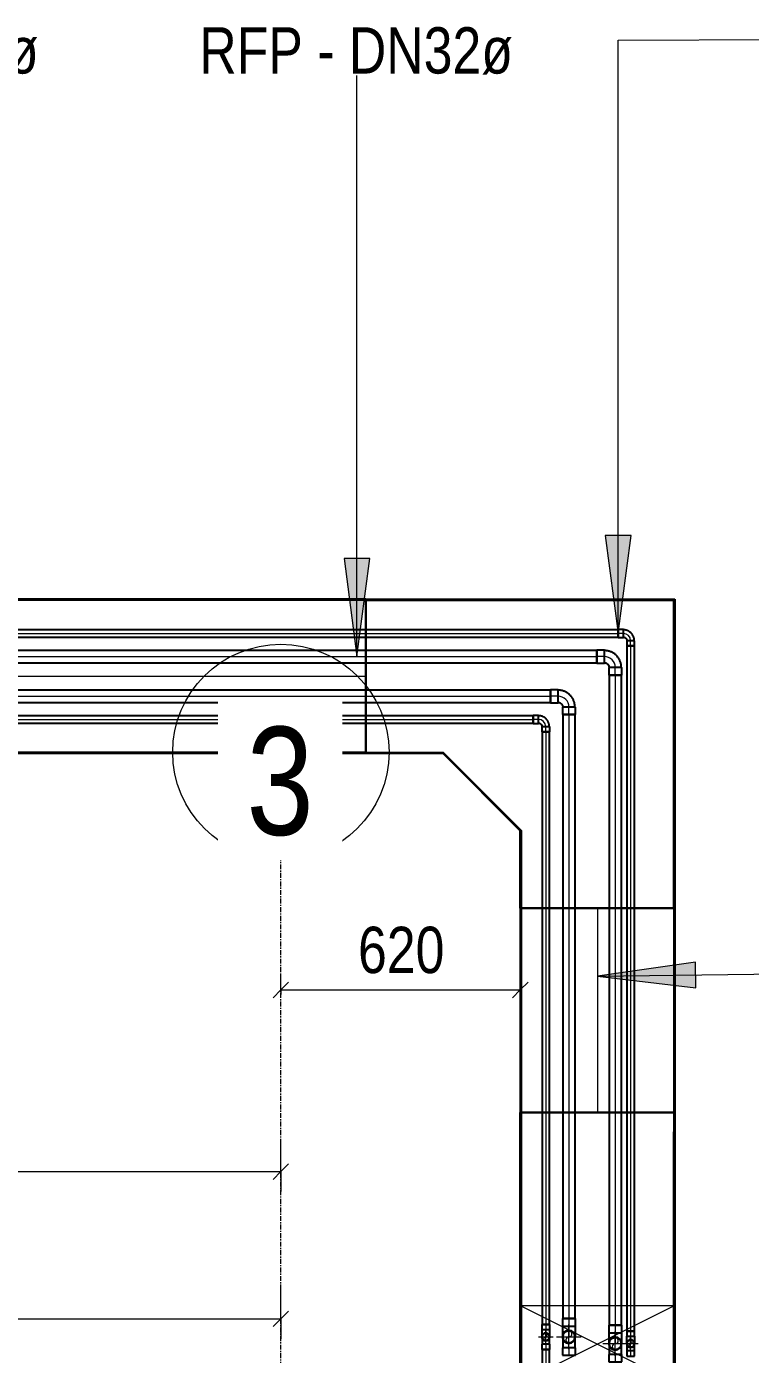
# Model space of a CAD drawing. Header units: millimetres. Extents: x -21597 to 3742, y 49379 to 62073.
# Drawn here: x -5157 to -3283, y 58590 to 62031 of the extents above; entities that cross this region are included whole.
import ezdxf

# ---------------------------------------------------------------- set-up
doc = ezdxf.new("R2010")
doc.units = ezdxf.units.MM
doc.linetypes.add('Grid Line', pattern=[22.225, 12.7, -3.175, 3.175, -3.175])
for name, color, linetype, lineweight in [('A-ANNO-DIMS', 7, 'Continuous', 9), ('A-ANNO-DIMS-80', 7, 'Continuous', 9), ('E-CABL-TRAY', 7, 'Continuous', 25), ('E-CABL-TRAY-CNTR', 7, 'Continuous', 5), ('E-CABL-TRAY-IDEN', 7, 'Continuous', 9), ('P-PIPE', 7, 'Continuous', 25), ('P-PIPE-CNTR', 7, 'Continuous', 5), ('P-PIPE-IDEN', 7, 'Continuous', 9), ('S-GRID', 7, 'Continuous', 9), ('S-GRID-IDEN', 7, 'Continuous', 9)]:
    doc.layers.add(name, color=color, linetype=linetype, lineweight=lineweight)
doc.layers.add('E-CABL-TRAY-ANNO', color=7, linetype='Continuous', lineweight=5, true_color=0x007f00)
doc.styles.add('Arial', font='arial.ttf', dxfattribs={"width": 0.8, "height": 280})
doc.styles.add('Arial_1', font='arial.ttf', dxfattribs={"width": 0.8, "height": 120})
doc.styles.add('Arial_2', font='arial.ttf', dxfattribs={"width": 0.8, "height": 120})
doc.styles.add('Arial_4', font='arial.ttf', dxfattribs={"width": 0.8, "height": 160})
doc.dimstyles.new('AK_DIM_2_0_Arial', dxfattribs={"dimscale": 304.8, "dimtxt": 163.241504, "dimasz": 0.131234, "dimexe": 0.262467, "dimexo": 0.262467, "dimgap": 0.026247, "dimtad": 1, "dimdec": 0, "dimzin": 0, "dimdsep": 46, "dimtxsty": 'Arial_4', "dimblk1": 'OBLIQUE', "dimblk2": 'OBLIQUE', "dimsah": 1, "dimcen": 0.09, "dimadec": 0, "dimazin": 0, "dimtfac": 1, "dimtdec": 4, "dimtix": 1, "dimtmove": 0, "dimatfit": 3, "dimfxl": 1, "dimtvp": 1, "dimtolj": 1, "dimtzin": 0, "dimarcsym": 2})
doc.dimstyles.new('AK_DIM_2_0_Arial_đỏ', dxfattribs={"dimscale": 304.8, "dimtxt": 122.431128, "dimasz": 0.131234, "dimexe": 0.131234, "dimexo": 0.131234, "dimgap": 0.026247, "dimtad": 1, "dimdec": 0, "dimzin": 0, "dimdsep": 46, "dimtxsty": 'Arial_2', "dimblk1": 'OBLIQUE', "dimblk2": 'OBLIQUE', "dimsah": 1, "dimcen": 0.09, "dimadec": 0, "dimazin": 0, "dimtfac": 1, "dimtdec": 4, "dimtix": 1, "dimtmove": 0, "dimatfit": 3, "dimfxl": 1, "dimtvp": 1, "dimtolj": 1, "dimtzin": 0, "dimarcsym": 2})

# ---------------------------------------------------------------- blocks, each defined once
blk = doc.blocks.new('MangCap_CoVuong - MaKem-2148149-MẶT BẰNG ỐNG GAS KHU H_N')
at = {"layer": 'E-CABL-TRAY'}
for p, q in [((-600, -200), (-600, 200)), ((-600, 200), (200, 200)), ((-600, 197.5), (-600, 200)), ((-600, 200), (200, 200)), ((197.5, 197.5), (-600, 197.5)), ((-600, 197.5), (-600, -197.5)), ((-600, 197.5), (197.5, 197.5)), ((197.5, -600), (197.5, 197.5)), ((197.5, 197.5), (197.5, -600)), ((200, 200), (200, -600)), ((200, 200), (200, -600)), ((-600, -197.5), (-398.9, -197.5)), ((-600, -200), (-600, -197.5)), ((-398.9, -197.5), (-600, -197.5)), ((-400, -200), (-600, -200)), ((-400, -200), (-600, -200)), ((-200, -400), (-400, -200)), ((-200, -400), (-400, -200)), ((-398.9, -197.5), (-197.5, -398.9)), ((-197.5, -398.9), (-398.9, -197.5)), ((-200, -600), (-200, -400)), ((-200, -600), (-200, -400)), ((-197.5, -398.9), (-197.5, -600)), ((-197.5, -600), (-197.5, -398.9)), ((200, -600), (-200, -600)), ((-197.5, -600), (-200, -600)), ((-197.5, -600), (197.5, -600)), ((200, -600), (197.5, -600))]:
    blk.add_line(p, q, dxfattribs=at)
blk = doc.blocks.new('MangCap_CoLen - MaKem-2148150-MẶT BẰNG ỐNG GAS KHU H_N')
at = {"layer": 'E-CABL-TRAY'}
for p, q in [((-3878.6, 59216.9), (-3876, 59216.9)), ((-3478.6, 59216.9), (-3878.6, 59216.9)), ((-3878.6, 59216.9), (-3878.6, 59166.9)), ((-3878.6, 59166.9), (-3878.6, 59216.9)), ((-3876, 59216.9), (-3481.1, 59216.9)), ((-3876, 59216.9), (-3876, 59166.9)), ((-3876, 59216.9), (-3876, 59166.9)), ((-3481.1, 59216.9), (-3478.6, 59216.9)), ((-3481.1, 59216.9), (-3481.1, 59166.9)), ((-3481.1, 59216.9), (-3481.1, 59166.9)), ((-3478.6, 59216.9), (-3478.6, 59166.9)), ((-3478.6, 59216.9), (-3478.6, 59166.9)), ((-3878.6, 59166.9), (-3878.6, 58516.9)), ((-3878.6, 58716.9), (-3878.6, 59166.9)), ((-3876, 59166.9), (-3876, 58716.9)), ((-3876, 58519.5), (-3876, 59166.9)), ((-3481.1, 59166.9), (-3481.1, 58519.5)), ((-3481.1, 58716.9), (-3481.1, 59166.9)), ((-3478.6, 59166.9), (-3478.6, 58716.9)), ((-3478.6, 58516.9), (-3478.6, 59166.9)), ((-3878.6, 58716.9), (-3876, 58716.9)), ((-3878.6, 58716.9), (-3878.6, 58516.9)), ((-3876, 58716.9), (-3878.6, 58716.9)), ((-3876, 58519.5), (-3876, 58716.9)), ((-3481.1, 58716.9), (-3478.6, 58716.9)), ((-3478.6, 58716.9), (-3481.1, 58716.9)), ((-3481.1, 58716.9), (-3481.1, 58519.5)), ((-3478.6, 58516.9), (-3478.6, 58716.9)), ((-3878.6, 58516.9), (-3478.6, 58516.9)), ((-3876, 58519.5), (-3481.1, 58519.5)), ((-3481.1, 58519.5), (-3876, 58519.5))]:
    blk.add_line(p, q, dxfattribs=at)
blk = doc.blocks.new('MangCap_CoXuong - MaKem-2148151-MẶT BẰNG ỐNG GAS KHU H_N')
at = {"layer": 'E-CABL-TRAY'}
for p, q in [((-3876, 58716.9), (-3878.6, 58716.9)), ((-3878.6, 58516.9), (-3878.6, 58716.9)), ((-3878.6, 58716.9), (-3876, 58716.9)), ((-3878.6, 58716.9), (-3878.6, 58066.9)), ((-3876, 58716.9), (-3876, 58519.5)), ((-3876, 58066.9), (-3876, 58716.9)), ((-3478.6, 58716.9), (-3481.1, 58716.9)), ((-3481.1, 58519.5), (-3481.1, 58716.9)), ((-3481.1, 58716.9), (-3478.6, 58716.9)), ((-3481.1, 58716.9), (-3481.1, 58066.9)), ((-3478.6, 58716.9), (-3478.6, 58516.9)), ((-3478.6, 58066.9), (-3478.6, 58716.9)), ((-3478.6, 58516.9), (-3878.6, 58516.9)), ((-3878.6, 58066.9), (-3878.6, 58516.9)), ((-3481.1, 58519.5), (-3876, 58519.5)), ((-3876, 58519.5), (-3481.1, 58519.5)), ((-3876, 58519.5), (-3876, 58066.9)), ((-3481.1, 58066.9), (-3481.1, 58519.5)), ((-3478.6, 58516.9), (-3478.6, 58066.9)), ((-3878.6, 58066.9), (-3878.6, 58016.9)), ((-3878.6, 58016.9), (-3878.6, 58066.9)), ((-3876, 58066.9), (-3876, 58016.9)), ((-3876, 58016.9), (-3876, 58066.9)), ((-3481.1, 58066.9), (-3481.1, 58016.9)), ((-3481.1, 58016.9), (-3481.1, 58066.9)), ((-3478.6, 58066.9), (-3478.6, 58016.9)), ((-3478.6, 58016.9), (-3478.6, 58066.9)), ((-3876, 58016.9), (-3878.6, 58016.9)), ((-3878.6, 58016.9), (-3478.6, 58016.9)), ((-3481.1, 58016.9), (-3876, 58016.9)), ((-3478.6, 58016.9), (-3481.1, 58016.9))]:
    blk.add_line(p, q, dxfattribs=at)
blk = doc.blocks.new('NoiGoc_OngDong - Standard-2149419-MẶT BẰNG ỐNG GAS KHU H_N')
at = {"layer": 'P-PIPE', "color": 30, "true_color": 0xff8000}
for p, q in [((-18.9, 10.3), (-32.3, 10.3)), ((-32.3, 10.3), (-32.3, -10.3)), ((-32.3, 10.3), (-32.3, -10.3)), ((-18.9, -10.3), (-18.9, 10.3)), ((-18.9, -10.3), (-18.9, 10.3)), ((-18.9, -9.5), (-18.9, 9.5)), ((-18.9, -9.5), (-18.9, 9.5)), ((-10.3, 32.3), (-10.3, 18.9)), ((10.3, 32.3), (-10.3, 32.3)), ((10.3, 32.3), (-10.3, 32.3)), ((-10.3, 18.9), (10.3, 18.9)), ((-10.3, 18.9), (10.3, 18.9)), ((-9.5, 18.9), (9.5, 18.9)), ((-9.5, 18.9), (9.5, 18.9)), ((10.3, 18.9), (10.3, 32.3)), ((-32.3, -10.3), (-18.9, -10.3))]:
    blk.add_line(p, q, dxfattribs=at)
at = {"layer": 'P-PIPE', "color": 30, "true_color": 0xff8000, "flags": 128}
for points in [[(-18.9, -9.5), (-17.8, -9.5), (-16.6, -9.4), (-15.5, -9.3), (-14.4, -9.2), (-13.3, -9), (-12.2, -8.7), (-11.1, -8.4), (-10, -8.1), (-8.9, -7.7), (-7.8, -7.3), (-6.8, -6.8), (-5.8, -6.3), (-4.8, -5.8), (-3.8, -5.2), (-2.9, -4.6), (-1.9, -3.9), (-1, -3.2), (-0.2, -2.5), (0.7, -1.7), (1.5, -0.9), (2.3, -0.1), (3, 0.8), (3.7, 1.7), (4.4, 2.6), (5, 3.5), (5.6, 4.5), (6.2, 5.5), (6.7, 6.5), (7.2, 7.6), (7.6, 8.6), (8, 9.7), (8.3, 10.8), (8.6, 11.9), (8.9, 13), (9.1, 14.1), (9.3, 15.2), (9.4, 16.3), (9.5, 17.5), (9.5, 18.6), (9.5, 18.9)], [(-9.5, 18.9), (-9.5, 18.5), (-9.6, 18.2), (-9.6, 17.8), (-9.6, 17.4), (-9.7, 17.1), (-9.8, 16.7), (-9.9, 16.3), (-10, 16), (-10.1, 15.6), (-10.3, 15.3), (-10.4, 14.9), (-10.6, 14.6), (-10.8, 14.2), (-11, 13.9), (-11.2, 13.6), (-11.4, 13.3), (-11.6, 13), (-11.9, 12.7), (-12.1, 12.4), (-12.4, 12.2), (-12.6, 11.9), (-12.9, 11.7), (-13.2, 11.4), (-13.5, 11.2), (-13.8, 11), (-14.2, 10.8), (-14.5, 10.6), (-14.8, 10.5), (-15.2, 10.3), (-15.5, 10.2), (-15.9, 10), (-16.2, 9.9), (-16.6, 9.8), (-17, 9.7), (-17.3, 9.7), (-17.7, 9.6), (-18.1, 9.6), (-18.4, 9.5), (-18.8, 9.5), (-18.9, 9.5)]]:
    blk.add_lwpolyline(points, dxfattribs=at)
blk = doc.blocks.new('NoiGoc_OngDong - Standard-V4-MẶT BẰNG ỐNG GAS KHU H_N')
at = {"layer": 'P-PIPE', "color": 30, "true_color": 0xff8000}
for p, q in [((-3823.2, 58667.9), (-3823.2, 58654.6)), ((-3812.9, 58667.9), (-3823.2, 58667.9)), ((-3802.6, 58667.9), (-3812.9, 58667.9)), ((-3802.6, 58654.6), (-3802.6, 58667.9)), ((-3823.2, 58654.6), (-3812.9, 58654.6)), ((-3822.4, 58654.6), (-3812.9, 58654.6)), ((-3812.9, 58654.6), (-3803.3, 58654.6)), ((-3812.9, 58654.6), (-3802.6, 58654.6))]:
    blk.add_line(p, q, dxfattribs=at)
at = {"layer": 'P-PIPE', "color": 30, "true_color": 0xff8000, "flags": 128}
for points in [[(-3822.4, 58635.6), (-3822.4, 58635.7), (-3822.4, 58635.7), (-3822.4, 58635.8), (-3822.4, 58635.9), (-3822.4, 58636), (-3822.4, 58636.2), (-3822.4, 58636.4), (-3822.4, 58636.6), (-3822.4, 58636.8), (-3822.4, 58637.1), (-3822.4, 58637.4), (-3822.4, 58637.8), (-3822.4, 58638.1), (-3822.4, 58638.5), (-3822.4, 58638.9), (-3822.4, 58639.4), (-3822.4, 58639.8), (-3822.4, 58640.3), (-3822.4, 58640.8), (-3822.4, 58641.4), (-3822.4, 58641.9), (-3822.4, 58642.5), (-3822.4, 58643.1), (-3822.4, 58643.7), (-3822.4, 58644.3), (-3822.4, 58645), (-3822.4, 58645.6), (-3822.4, 58646.3), (-3822.4, 58647), (-3822.4, 58647.7), (-3822.4, 58648.4), (-3822.4, 58649.1), (-3822.4, 58649.9), (-3822.4, 58650.6), (-3822.4, 58651.3), (-3822.4, 58652.1), (-3822.4, 58652.8), (-3822.4, 58653.6), (-3822.4, 58654.3), (-3822.4, 58654.6)], [(-3822.4, 58635.6), (-3822.4, 58636), (-3822.4, 58636.4), (-3822.3, 58636.8), (-3822.3, 58637.2), (-3822.2, 58637.5), (-3822.1, 58637.9), (-3822, 58638.3), (-3821.9, 58638.6), (-3821.8, 58639), (-3821.6, 58639.3), (-3821.5, 58639.7), (-3821.3, 58640), (-3821.1, 58640.4), (-3820.9, 58640.7), (-3820.7, 58641), (-3820.5, 58641.3), (-3820.3, 58641.6), (-3820, 58641.9), (-3819.8, 58642.2), (-3819.5, 58642.5), (-3819.2, 58642.7), (-3818.9, 58643), (-3818.6, 58643.2), (-3818.3, 58643.4), (-3818, 58643.7), (-3817.7, 58643.9), (-3817.4, 58644), (-3817, 58644.2), (-3816.7, 58644.4), (-3816.3, 58644.5), (-3816, 58644.6), (-3815.6, 58644.8), (-3815.2, 58644.9), (-3814.9, 58645), (-3814.5, 58645), (-3814.1, 58645.1), (-3813.7, 58645.1), (-3813.4, 58645.1), (-3813, 58645.2), (-3812.9, 58645.2)], [(-3812.9, 58626.1), (-3813.3, 58626.1), (-3813.6, 58626.1), (-3814, 58626.2), (-3814.4, 58626.2), (-3814.8, 58626.3), (-3815.1, 58626.4), (-3815.5, 58626.5), (-3815.9, 58626.6), (-3816.2, 58626.7), (-3816.6, 58626.9), (-3816.9, 58627), (-3817.3, 58627.2), (-3817.6, 58627.4), (-3817.9, 58627.6), (-3818.3, 58627.8), (-3818.6, 58628), (-3818.9, 58628.2), (-3819.2, 58628.5), (-3819.4, 58628.7), (-3819.7, 58629), (-3820, 58629.3), (-3820.2, 58629.6), (-3820.5, 58629.9), (-3820.7, 58630.2), (-3820.9, 58630.5), (-3821.1, 58630.8), (-3821.3, 58631.1), (-3821.4, 58631.5), (-3821.6, 58631.8), (-3821.8, 58632.2), (-3821.9, 58632.5), (-3822, 58632.9), (-3822.1, 58633.3), (-3822.2, 58633.6), (-3822.3, 58634), (-3822.3, 58634.4), (-3822.4, 58634.8), (-3822.4, 58635.2), (-3822.4, 58635.5), (-3822.4, 58635.6)], [(-3812.9, 58645.2), (-3812.5, 58645.2), (-3812.1, 58645.1), (-3811.7, 58645.1), (-3811.4, 58645), (-3811, 58645), (-3810.6, 58644.9), (-3810.2, 58644.8), (-3809.9, 58644.7), (-3809.5, 58644.6), (-3809.2, 58644.4), (-3808.8, 58644.3), (-3808.5, 58644.1), (-3808.1, 58643.9), (-3807.8, 58643.7), (-3807.5, 58643.5), (-3807.2, 58643.3), (-3806.9, 58643), (-3806.6, 58642.8), (-3806.3, 58642.5), (-3806, 58642.3), (-3805.8, 58642), (-3805.5, 58641.7), (-3805.3, 58641.4), (-3805.1, 58641.1), (-3804.9, 58640.8), (-3804.7, 58640.5), (-3804.5, 58640.1), (-3804.3, 58639.8), (-3804.1, 58639.4), (-3804, 58639.1), (-3803.9, 58638.7), (-3803.7, 58638.4), (-3803.6, 58638), (-3803.6, 58637.6), (-3803.5, 58637.3), (-3803.4, 58636.9), (-3803.4, 58636.5), (-3803.4, 58636.1), (-3803.3, 58635.7), (-3803.3, 58635.6)], [(-3803.3, 58635.6), (-3803.4, 58635.3), (-3803.4, 58634.9), (-3803.4, 58634.5), (-3803.5, 58634.1), (-3803.5, 58633.7), (-3803.6, 58633.4), (-3803.7, 58633), (-3803.8, 58632.6), (-3804, 58632.3), (-3804.1, 58631.9), (-3804.3, 58631.6), (-3804.4, 58631.2), (-3804.6, 58630.9), (-3804.8, 58630.6), (-3805, 58630.3), (-3805.2, 58629.9), (-3805.5, 58629.6), (-3805.7, 58629.4), (-3806, 58629.1), (-3806.2, 58628.8), (-3806.5, 58628.5), (-3806.8, 58628.3), (-3807.1, 58628.1), (-3807.4, 58627.8), (-3807.7, 58627.6), (-3808.1, 58627.4), (-3808.4, 58627.2), (-3808.7, 58627.1), (-3809.1, 58626.9), (-3809.4, 58626.8), (-3809.8, 58626.6), (-3810.1, 58626.5), (-3810.5, 58626.4), (-3810.9, 58626.3), (-3811.3, 58626.2), (-3811.6, 58626.2), (-3812, 58626.2), (-3812.4, 58626.1), (-3812.8, 58626.1), (-3812.9, 58626.1)], [(-3803.3, 58654.6), (-3803.3, 58653.8), (-3803.3, 58653), (-3803.3, 58652.3), (-3803.3, 58651.5), (-3803.3, 58650.8), (-3803.3, 58650.1), (-3803.3, 58649.3), (-3803.3, 58648.6), (-3803.3, 58647.9), (-3803.3, 58647.2), (-3803.3, 58646.5), (-3803.3, 58645.8), (-3803.3, 58645.2), (-3803.3, 58644.5), (-3803.3, 58643.9), (-3803.3, 58643.3), (-3803.3, 58642.7), (-3803.3, 58642.1), (-3803.3, 58641.5), (-3803.3, 58641), (-3803.3, 58640.5), (-3803.3, 58640), (-3803.3, 58639.5), (-3803.3, 58639.1), (-3803.3, 58638.6), (-3803.3, 58638.2), (-3803.3, 58637.9), (-3803.3, 58637.5), (-3803.3, 58637.2), (-3803.3, 58636.9), (-3803.3, 58636.7), (-3803.3, 58636.4), (-3803.3, 58636.2), (-3803.3, 58636.1), (-3803.3, 58635.9), (-3803.3, 58635.8), (-3803.3, 58635.7), (-3803.3, 58635.7), (-3803.3, 58635.6)]]:
    blk.add_lwpolyline(points, dxfattribs=at)
at = {"layer": 'P-PIPE', "color": 30, "true_color": 0xff8000}
for radius, start, end in [(10.3, 90, 270), (10.3, 90, 270), (9.53, 90, 270), (10.3, 270, 90), (10.3, 270, 90), (9.52, 270, 90)]:
    blk.add_arc((-3812.9, 58635.6), radius, start, end, dxfattribs=at)
blk = doc.blocks.new('NoiGoc_OngDong - Standard-V5-MẶT BẰNG ỐNG GAS KHU H_N')
at = {"layer": 'P-PIPE', "color": 30, "true_color": 0xff8000}
for p, q in [((-3823.2, 58616.7), (-3823.2, 58603.4)), ((-3812.9, 58616.7), (-3823.2, 58616.7)), ((-3823.2, 58603.4), (-3812.9, 58603.4)), ((-3812.9, 58616.7), (-3822.4, 58616.7)), ((-3803.3, 58616.7), (-3812.9, 58616.7)), ((-3802.6, 58616.7), (-3812.9, 58616.7)), ((-3812.9, 58603.4), (-3802.6, 58603.4)), ((-3802.6, 58603.4), (-3802.6, 58616.7))]:
    blk.add_line(p, q, dxfattribs=at)
at = {"layer": 'P-PIPE', "color": 30, "true_color": 0xff8000, "flags": 128}
for points in [[(-3822.4, 58635.6), (-3822.4, 58635.6), (-3822.4, 58635.6), (-3822.4, 58635.5), (-3822.4, 58635.4), (-3822.4, 58635.3), (-3822.4, 58635.1), (-3822.4, 58634.9), (-3822.4, 58634.7), (-3822.4, 58634.4), (-3822.4, 58634.1), (-3822.4, 58633.8), (-3822.4, 58633.5), (-3822.4, 58633.1), (-3822.4, 58632.7), (-3822.4, 58632.3), (-3822.4, 58631.9), (-3822.4, 58631.4), (-3822.4, 58630.9), (-3822.4, 58630.4), (-3822.4, 58629.9), (-3822.4, 58629.3), (-3822.4, 58628.8), (-3822.4, 58628.2), (-3822.4, 58627.6), (-3822.4, 58626.9), (-3822.4, 58626.3), (-3822.4, 58625.6), (-3822.4, 58625), (-3822.4, 58624.3), (-3822.4, 58623.6), (-3822.4, 58622.9), (-3822.4, 58622.1), (-3822.4, 58621.4), (-3822.4, 58620.7), (-3822.4, 58619.9), (-3822.4, 58619.2), (-3822.4, 58618.4), (-3822.4, 58617.7), (-3822.4, 58616.9), (-3822.4, 58616.7)], [(-3803.3, 58616.7), (-3803.3, 58617.5), (-3803.3, 58618.2), (-3803.3, 58619), (-3803.3, 58619.7), (-3803.3, 58620.5), (-3803.3, 58621.2), (-3803.3, 58621.9), (-3803.3, 58622.7), (-3803.3, 58623.4), (-3803.3, 58624.1), (-3803.3, 58624.8), (-3803.3, 58625.5), (-3803.3, 58626.1), (-3803.3, 58626.8), (-3803.3, 58627.4), (-3803.3, 58628), (-3803.3, 58628.6), (-3803.3, 58629.2), (-3803.3, 58629.8), (-3803.3, 58630.3), (-3803.3, 58630.8), (-3803.3, 58631.3), (-3803.3, 58631.8), (-3803.3, 58632.2), (-3803.3, 58632.6), (-3803.3, 58633), (-3803.3, 58633.4), (-3803.3, 58633.7), (-3803.3, 58634.1), (-3803.3, 58634.4), (-3803.3, 58634.6), (-3803.3, 58634.8), (-3803.3, 58635), (-3803.3, 58635.2), (-3803.3, 58635.4), (-3803.3, 58635.5), (-3803.3, 58635.6), (-3803.3, 58635.6), (-3803.3, 58635.6)]]:
    blk.add_lwpolyline(points, dxfattribs=at)
at = {"layer": 'P-PIPE', "color": 30, "true_color": 0xff8000}
for radius, start, end in [(10.3, 90, 270), (10.3, 90, 270), (9.53, 90, 270), (10.3, 270, 90), (10.3, 270, 90), (9.53, 270, 90)]:
    blk.add_arc((-3812.9, 58635.6), radius, start, end, dxfattribs=at)
blk = doc.blocks.new('NoiGoc_OngDong - Standard-2149654-MẶT BẰNG ỐNG GAS KHU H_N')
at = {"layer": 'P-PIPE', "color": 30, "true_color": 0xff8000}
for p, q in [((-16.8, 47.6), (-16.8, 28.1)), ((16.8, 47.6), (-16.8, 47.6)), ((16.8, 47.6), (-16.8, 47.6)), ((16.8, 28.1), (16.8, 47.6)), ((-28.1, 16.8), (-47.6, 16.8)), ((-47.6, 16.8), (-47.6, -16.8)), ((-47.6, 16.8), (-47.6, -16.8)), ((-28.1, -16.8), (-28.1, 16.8)), ((-28.1, -16.8), (-28.1, 16.8)), ((-28.1, -15.9), (-28.1, 15.9)), ((-28.1, -15.9), (-28.1, 15.9)), ((-16.8, 28.1), (16.8, 28.1)), ((-16.8, 28.1), (16.8, 28.1)), ((-15.9, 28.1), (15.9, 28.1)), ((-15.9, 28.1), (15.9, 28.1)), ((-47.6, -16.8), (-28.1, -16.8))]:
    blk.add_line(p, q, dxfattribs=at)
at = {"layer": 'P-PIPE', "color": 30, "true_color": 0xff8000, "flags": 128}
for points in [[(-28.1, -15.9), (-26.3, -15.8), (-24.5, -15.7), (-22.8, -15.6), (-21.1, -15.3), (-19.3, -15), (-17.6, -14.6), (-15.9, -14.2), (-14.2, -13.6), (-12.6, -13.1), (-11, -12.4), (-9.3, -11.7), (-7.8, -10.9), (-6.2, -10.1), (-4.7, -9.2), (-3.3, -8.2), (-1.8, -7.2), (-0.4, -6.1), (0.9, -5), (2.2, -3.8), (3.5, -2.5), (4.7, -1.3), (5.8, 0.1), (6.9, 1.4), (7.9, 2.9), (8.9, 4.3), (9.8, 5.8), (10.7, 7.4), (11.5, 8.9), (12.2, 10.5), (12.9, 12.1), (13.5, 13.8), (14, 15.5), (14.5, 17.2), (14.9, 18.9), (15.2, 20.6), (15.5, 22.3), (15.7, 24.1), (15.8, 25.8), (15.9, 27.6), (15.9, 28.1)], [(-15.9, 28.1), (-15.9, 27.6), (-15.9, 27.1), (-16, 26.6), (-16, 26.1), (-16.1, 25.6), (-16.2, 25.2), (-16.3, 24.7), (-16.5, 24.2), (-16.7, 23.8), (-16.8, 23.3), (-17, 22.9), (-17.3, 22.4), (-17.5, 22), (-17.7, 21.6), (-18, 21.2), (-18.3, 20.8), (-18.6, 20.4), (-18.9, 20), (-19.2, 19.7), (-19.6, 19.3), (-19.9, 19), (-20.3, 18.7), (-20.7, 18.4), (-21.1, 18.1), (-21.5, 17.8), (-21.9, 17.6), (-22.3, 17.3), (-22.8, 17.1), (-23.2, 16.9), (-23.6, 16.7), (-24.1, 16.5), (-24.6, 16.4), (-25, 16.3), (-25.5, 16.1), (-26, 16.1), (-26.5, 16), (-27, 15.9), (-27.4, 15.9), (-27.9, 15.9), (-28.1, 15.9)]]:
    blk.add_lwpolyline(points, dxfattribs=at)
blk = doc.blocks.new('NoiGoc_OngDong - Standard-V6-MẶT BẰNG ỐNG GAS KHU H_N')
at = {"layer": 'P-PIPE', "color": 30, "true_color": 0xff8000}
for p, q in [((-3769.7, 58683.3), (-3769.7, 58663.7)), ((-3752.9, 58683.3), (-3769.7, 58683.3)), ((-3769.7, 58663.7), (-3752.9, 58663.7)), ((-3768.7, 58663.7), (-3752.9, 58663.7)), ((-3736.1, 58683.3), (-3752.9, 58683.3)), ((-3752.9, 58663.7), (-3737, 58663.7)), ((-3752.9, 58663.7), (-3736.1, 58663.7)), ((-3736.1, 58663.7), (-3736.1, 58683.3))]:
    blk.add_line(p, q, dxfattribs=at)
at = {"layer": 'P-PIPE', "color": 30, "true_color": 0xff8000, "flags": 128}
for points in [[(-3768.7, 58635.6), (-3768.7, 58635.7), (-3768.7, 58635.7), (-3768.7, 58635.8), (-3768.7, 58636), (-3768.7, 58636.2), (-3768.7, 58636.4), (-3768.7, 58636.7), (-3768.7, 58637.1), (-3768.7, 58637.4), (-3768.7, 58637.9), (-3768.7, 58638.3), (-3768.7, 58638.8), (-3768.7, 58639.3), (-3768.7, 58639.9), (-3768.7, 58640.5), (-3768.7, 58641.2), (-3768.7, 58641.9), (-3768.7, 58642.6), (-3768.7, 58643.4), (-3768.7, 58644.1), (-3768.7, 58645), (-3768.7, 58645.8), (-3768.7, 58646.7), (-3768.7, 58647.6), (-3768.7, 58648.5), (-3768.7, 58649.5), (-3768.7, 58650.5), (-3768.7, 58651.5), (-3768.7, 58652.5), (-3768.7, 58653.5), (-3768.7, 58654.6), (-3768.7, 58655.7), (-3768.7, 58656.7), (-3768.7, 58657.8), (-3768.7, 58658.9), (-3768.7, 58660), (-3768.7, 58661.2), (-3768.7, 58662.3), (-3768.7, 58663.4), (-3768.7, 58663.7)], [(-3737, 58663.7), (-3737, 58662.6), (-3737, 58661.5), (-3737, 58660.3), (-3737, 58659.2), (-3737, 58658.1), (-3737, 58657), (-3737, 58655.9), (-3737, 58654.9), (-3737, 58653.8), (-3737, 58652.8), (-3737, 58651.7), (-3737, 58650.7), (-3737, 58649.8), (-3737, 58648.8), (-3737, 58647.9), (-3737, 58646.9), (-3737, 58646.1), (-3737, 58645.2), (-3737, 58644.4), (-3737, 58643.6), (-3737, 58642.8), (-3737, 58642.1), (-3737, 58641.4), (-3737, 58640.7), (-3737, 58640.1), (-3737, 58639.5), (-3737, 58638.9), (-3737, 58638.4), (-3737, 58638), (-3737, 58637.5), (-3737, 58637.2), (-3737, 58636.8), (-3737, 58636.5), (-3737, 58636.3), (-3737, 58636), (-3737, 58635.9), (-3737, 58635.8), (-3737, 58635.7), (-3737, 58635.6)], [(-3768.7, 58635.6), (-3768.7, 58636.3), (-3768.7, 58636.9), (-3768.6, 58637.5), (-3768.5, 58638.2), (-3768.4, 58638.8), (-3768.3, 58639.4), (-3768.1, 58640), (-3767.9, 58640.6), (-3767.7, 58641.2), (-3767.5, 58641.8), (-3767.2, 58642.4), (-3767, 58643), (-3766.7, 58643.5), (-3766.3, 58644.1), (-3766, 58644.6), (-3765.6, 58645.1), (-3765.2, 58645.6), (-3764.8, 58646.1), (-3764.4, 58646.6), (-3763.9, 58647), (-3763.5, 58647.5), (-3763, 58647.9), (-3762.5, 58648.3), (-3762, 58648.6), (-3761.5, 58649), (-3760.9, 58649.3), (-3760.4, 58649.6), (-3759.8, 58649.9), (-3759.2, 58650.2), (-3758.6, 58650.4), (-3758, 58650.7), (-3757.4, 58650.8), (-3756.8, 58651), (-3756.2, 58651.2), (-3755.6, 58651.3), (-3754.9, 58651.4), (-3754.3, 58651.4), (-3753.7, 58651.5), (-3753, 58651.5), (-3752.9, 58651.5)], [(-3752.9, 58619.8), (-3753.5, 58619.8), (-3754.1, 58619.8), (-3754.8, 58619.9), (-3755.4, 58620), (-3756, 58620.1), (-3756.6, 58620.2), (-3757.3, 58620.4), (-3757.9, 58620.6), (-3758.5, 58620.8), (-3759.1, 58621), (-3759.6, 58621.3), (-3760.2, 58621.6), (-3760.8, 58621.9), (-3761.3, 58622.2), (-3761.8, 58622.5), (-3762.4, 58622.9), (-3762.9, 58623.3), (-3763.3, 58623.7), (-3763.8, 58624.1), (-3764.3, 58624.6), (-3764.7, 58625), (-3765.1, 58625.5), (-3765.5, 58626), (-3765.9, 58626.5), (-3766.2, 58627.1), (-3766.6, 58627.6), (-3766.9, 58628.2), (-3767.2, 58628.7), (-3767.4, 58629.3), (-3767.7, 58629.9), (-3767.9, 58630.5), (-3768.1, 58631.1), (-3768.3, 58631.7), (-3768.4, 58632.3), (-3768.5, 58632.9), (-3768.6, 58633.6), (-3768.7, 58634.2), (-3768.7, 58634.8), (-3768.7, 58635.5), (-3768.7, 58635.6)], [(-3752.9, 58651.5), (-3752.2, 58651.5), (-3751.6, 58651.5), (-3751, 58651.4), (-3750.3, 58651.3), (-3749.7, 58651.2), (-3749.1, 58651.1), (-3748.5, 58650.9), (-3747.9, 58650.7), (-3747.3, 58650.5), (-3746.7, 58650.3), (-3746.1, 58650), (-3745.5, 58649.7), (-3745, 58649.4), (-3744.4, 58649.1), (-3743.9, 58648.7), (-3743.4, 58648.4), (-3742.9, 58648), (-3742.4, 58647.6), (-3741.9, 58647.1), (-3741.5, 58646.7), (-3741.1, 58646.2), (-3740.6, 58645.8), (-3740.2, 58645.3), (-3739.9, 58644.7), (-3739.5, 58644.2), (-3739.2, 58643.7), (-3738.9, 58643.1), (-3738.6, 58642.6), (-3738.3, 58642), (-3738.1, 58641.4), (-3737.9, 58640.8), (-3737.7, 58640.2), (-3737.5, 58639.6), (-3737.4, 58639), (-3737.2, 58638.3), (-3737.1, 58637.7), (-3737.1, 58637.1), (-3737, 58636.4), (-3737, 58635.8), (-3737, 58635.6)], [(-3737, 58635.6), (-3737, 58635), (-3737, 58634.4), (-3737.1, 58633.7), (-3737.2, 58633.1), (-3737.3, 58632.5), (-3737.5, 58631.9), (-3737.6, 58631.2), (-3737.8, 58630.6), (-3738, 58630), (-3738.3, 58629.5), (-3738.5, 58628.9), (-3738.8, 58628.3), (-3739.1, 58627.7), (-3739.4, 58627.2), (-3739.8, 58626.7), (-3740.1, 58626.2), (-3740.5, 58625.7), (-3740.9, 58625.2), (-3741.4, 58624.7), (-3741.8, 58624.2), (-3742.3, 58623.8), (-3742.8, 58623.4), (-3743.3, 58623), (-3743.8, 58622.6), (-3744.3, 58622.3), (-3744.8, 58621.9), (-3745.4, 58621.6), (-3746, 58621.3), (-3746.5, 58621.1), (-3747.1, 58620.8), (-3747.7, 58620.6), (-3748.3, 58620.4), (-3748.9, 58620.3), (-3749.6, 58620.1), (-3750.2, 58620), (-3750.8, 58619.9), (-3751.4, 58619.8), (-3752.1, 58619.8), (-3752.7, 58619.8), (-3752.9, 58619.8)]]:
    blk.add_lwpolyline(points, dxfattribs=at)
at = {"layer": 'P-PIPE', "color": 30, "true_color": 0xff8000}
for radius, start, end in [(16.8, 90, 270), (16.8, 90, 270), (15.9, 90, 270), (16.8, 270, 90), (16.8, 270, 90), (15.9, 270, 90)]:
    blk.add_arc((-3752.9, 58635.6), radius, start, end, dxfattribs=at)
blk = doc.blocks.new('NoiGoc_OngDong - Standard-V7-MẶT BẰNG ỐNG GAS KHU H_N')
at = {"layer": 'P-PIPE', "color": 30, "true_color": 0xff8000}
for p, q in [((-3769.7, 58607.6), (-3769.7, 58588)), ((-3752.9, 58607.6), (-3769.7, 58607.6)), ((-3752.9, 58607.6), (-3768.7, 58607.6)), ((-3737, 58607.6), (-3752.9, 58607.6)), ((-3736.1, 58607.6), (-3752.9, 58607.6)), ((-3736.1, 58588), (-3736.1, 58607.6)), ((-3769.7, 58588), (-3752.9, 58588)), ((-3752.9, 58588), (-3736.1, 58588))]:
    blk.add_line(p, q, dxfattribs=at)
at = {"layer": 'P-PIPE', "color": 30, "true_color": 0xff8000, "flags": 128}
for points in [[(-3768.7, 58635.6), (-3768.7, 58635.6), (-3768.7, 58635.5), (-3768.7, 58635.4), (-3768.7, 58635.3), (-3768.7, 58635.1), (-3768.7, 58634.8), (-3768.7, 58634.5), (-3768.7, 58634.2), (-3768.7, 58633.8), (-3768.7, 58633.4), (-3768.7, 58633), (-3768.7, 58632.5), (-3768.7, 58631.9), (-3768.7, 58631.4), (-3768.7, 58630.7), (-3768.7, 58630.1), (-3768.7, 58629.4), (-3768.7, 58628.7), (-3768.7, 58627.9), (-3768.7, 58627.1), (-3768.7, 58626.3), (-3768.7, 58625.5), (-3768.7, 58624.6), (-3768.7, 58623.7), (-3768.7, 58622.7), (-3768.7, 58621.8), (-3768.7, 58620.8), (-3768.7, 58619.8), (-3768.7, 58618.8), (-3768.7, 58617.7), (-3768.7, 58616.7), (-3768.7, 58615.6), (-3768.7, 58614.5), (-3768.7, 58613.4), (-3768.7, 58612.3), (-3768.7, 58611.2), (-3768.7, 58610.1), (-3768.7, 58609), (-3768.7, 58607.9), (-3768.7, 58607.6)], [(-3737, 58607.6), (-3737, 58608.7), (-3737, 58609.8), (-3737, 58610.9), (-3737, 58612), (-3737, 58613.2), (-3737, 58614.2), (-3737, 58615.3), (-3737, 58616.4), (-3737, 58617.5), (-3737, 58618.5), (-3737, 58619.5), (-3737, 58620.5), (-3737, 58621.5), (-3737, 58622.5), (-3737, 58623.4), (-3737, 58624.3), (-3737, 58625.2), (-3737, 58626.1), (-3737, 58626.9), (-3737, 58627.7), (-3737, 58628.5), (-3737, 58629.2), (-3737, 58629.9), (-3737, 58630.6), (-3737, 58631.2), (-3737, 58631.8), (-3737, 58632.3), (-3737, 58632.8), (-3737, 58633.3), (-3737, 58633.7), (-3737, 58634.1), (-3737, 58634.5), (-3737, 58634.8), (-3737, 58635), (-3737, 58635.2), (-3737, 58635.4), (-3737, 58635.5), (-3737, 58635.6), (-3737, 58635.6)]]:
    blk.add_lwpolyline(points, dxfattribs=at)
at = {"layer": 'P-PIPE', "color": 30, "true_color": 0xff8000}
for radius, start, end in [(16.8, 90, 270), (16.8, 90, 270), (15.9, 90, 270), (16.8, 270, 90), (16.8, 270, 90), (15.9, 270, 90)]:
    blk.add_arc((-3752.9, 58635.6), radius, start, end, dxfattribs=at)
blk = doc.blocks.new('AK-SGS-M3-Hrvt_rvt-1-MẶT BẰNG ỐNG GAS KHU H_N')
at = {"layer": 'E-CABL-TRAY'}
for p, q in [((-4278.6, 60546.9), (-8381.5, 60546.9)), ((-4278.6, 60546.9), (-8381.5, 60546.9)), ((-4278.6, 60544.4), (-8381.5, 60544.4)), ((-4278.6, 60544.4), (-8381.5, 60544.4)), ((-4278.6, 60546.9), (-4278.6, 60544.4)), ((-4278.6, 60146.9), (-4278.6, 60546.9)), ((-4278.6, 60544.4), (-4278.6, 60149.5)), ((-4278.6, 60149.5), (-8381.5, 60149.5)), ((-4278.6, 60149.5), (-8381.5, 60149.5)), ((-4278.6, 60146.9), (-8381.5, 60146.9)), ((-4278.6, 60146.9), (-8381.5, 60146.9)), ((-4278.6, 60149.5), (-4278.6, 60146.9)), ((-3878.6, 59746.9), (-3876, 59746.9)), ((-3478.6, 59746.9), (-3878.6, 59746.9)), ((-3878.6, 59746.9), (-3878.6, 59216.9)), ((-3878.6, 59746.9), (-3878.6, 59216.9)), ((-3876, 59746.9), (-3481.1, 59746.9)), ((-3876, 59746.9), (-3876, 59216.9)), ((-3876, 59746.9), (-3876, 59216.9)), ((-3481.1, 59746.9), (-3478.6, 59746.9)), ((-3481.1, 59746.9), (-3481.1, 59216.9)), ((-3481.1, 59746.9), (-3481.1, 59216.9)), ((-3478.6, 59746.9), (-3478.6, 59216.9)), ((-3478.6, 59746.9), (-3478.6, 59216.9)), ((-3878.6, 59216.9), (-3478.6, 59216.9)), ((-3876, 59216.9), (-3878.6, 59216.9)), ((-3481.1, 59216.9), (-3876, 59216.9)), ((-3478.6, 59216.9), (-3481.1, 59216.9))]:
    blk.add_line(p, q, dxfattribs=at)
at = {"layer": 'E-CABL-TRAY-ANNO'}
for p, q in [((-3878.6, 58516.9), (-3878.6, 58716.9)), ((-3878.6, 58716.9), (-3478.6, 58716.9)), ((-3878.6, 58716.9), (-3478.6, 58516.9)), ((-3478.6, 58716.9), (-3878.6, 58516.9)), ((-3478.6, 58716.9), (-3478.6, 58516.9))]:
    blk.add_line(p, q, dxfattribs=at)
at = {"layer": 'E-CABL-TRAY-CNTR'}
for p, q in [((-4278.6, 60346.9), (-8381.5, 60346.9)), ((-3678.6, 59746.9), (-3678.6, 59216.9))]:
    blk.add_line(p, q, dxfattribs=at)
at = {"layer": 'P-PIPE', "color": 30, "true_color": 0xff8000}
for p, q in [((-3625.1, 60467.8), (-6261.1, 60467.8)), ((-3625.1, 60458.2), (-3625.1, 60467.8)), ((-3625.1, 60458.2), (-3625.1, 60467.8)), ((-3625.1, 60448.7), (-3625.1, 60458.2)), ((-3625.1, 60448.7), (-3625.1, 60458.2)), ((-6261.1, 60448.7), (-3625.1, 60448.7)), ((-3602.4, 60426), (-3602.4, 58650.5)), ((-3592.9, 60426), (-3602.4, 60426)), ((-3592.9, 60426), (-3602.4, 60426)), ((-3583.3, 60426), (-3592.9, 60426)), ((-3583.3, 60426), (-3592.9, 60426)), ((-3583.3, 58650.5), (-3583.3, 60426)), ((-3680.5, 60414.1), (-6112.4, 60414.1)), ((-3680.5, 60398.2), (-3680.5, 60414.1)), ((-3680.5, 60398.2), (-3680.5, 60414.1)), ((-3680.5, 60382.4), (-3680.5, 60398.2)), ((-3680.5, 60382.4), (-3680.5, 60398.2)), ((-6112.4, 60382.4), (-3680.5, 60382.4)), ((-3648.7, 60350.6), (-3648.7, 58665.9)), ((-3632.9, 60350.6), (-3648.7, 60350.6)), ((-3632.9, 60350.6), (-3648.7, 60350.6)), ((-3617, 60350.6), (-3632.9, 60350.6)), ((-3617, 60350.6), (-3632.9, 60350.6)), ((-3617, 58665.9), (-3617, 60350.6)), ((-3800.5, 60311.5), (-6112.4, 60311.5)), ((-6112.4, 60279.8), (-3800.5, 60279.8)), ((-3800.5, 60295.6), (-3800.5, 60311.5)), ((-3800.5, 60295.6), (-3800.5, 60311.5)), ((-3800.5, 60279.8), (-3800.5, 60295.6)), ((-3800.5, 60279.8), (-3800.5, 60295.6)), ((-3768.7, 60248), (-3768.7, 58683.3)), ((-3752.9, 60248), (-3768.7, 60248)), ((-3752.9, 60248), (-3768.7, 60248)), ((-3737, 60248), (-3752.9, 60248)), ((-3737, 60248), (-3752.9, 60248)), ((-3737, 58683.3), (-3737, 60248)), ((-3845.1, 60245.2), (-6261.1, 60245.2)), ((-6261.1, 60226.1), (-3845.1, 60226.1)), ((-3845.1, 60235.6), (-3845.1, 60245.2)), ((-3845.1, 60235.6), (-3845.1, 60245.2)), ((-3845.1, 60226.1), (-3845.1, 60235.6)), ((-3845.1, 60226.1), (-3845.1, 60235.6)), ((-3822.4, 60203.4), (-3822.4, 58667.9)), ((-3812.9, 60203.4), (-3822.4, 60203.4)), ((-3812.9, 60203.4), (-3822.4, 60203.4)), ((-3803.3, 60203.4), (-3812.9, 60203.4)), ((-3803.3, 60203.4), (-3812.9, 60203.4)), ((-3803.3, 58667.9), (-3803.3, 60203.4)), ((-3822.4, 58667.9), (-3812.9, 58667.9)), ((-3822.4, 58667.9), (-3812.9, 58667.9)), ((-3812.9, 58667.9), (-3803.3, 58667.9)), ((-3812.9, 58667.9), (-3803.3, 58667.9)), ((-3768.7, 58683.3), (-3752.9, 58683.3)), ((-3768.7, 58683.3), (-3752.9, 58683.3)), ((-3752.9, 58683.3), (-3737, 58683.3)), ((-3752.9, 58683.3), (-3737, 58683.3)), ((-3648.7, 58665.9), (-3632.9, 58665.9)), ((-3648.7, 58665.9), (-3632.9, 58665.9)), ((-3632.9, 58665.9), (-3617, 58665.9)), ((-3632.9, 58665.9), (-3617, 58665.9)), ((-3602.4, 58650.5), (-3592.9, 58650.5)), ((-3602.4, 58650.5), (-3592.9, 58650.5)), ((-3592.9, 58650.5), (-3583.3, 58650.5)), ((-3592.9, 58650.5), (-3583.3, 58650.5)), ((-3822.4, 58603.4), (-3822.4, 54907.9)), ((-3812.9, 58603.4), (-3822.4, 58603.4)), ((-3812.9, 58603.4), (-3822.4, 58603.4)), ((-3803.3, 58603.4), (-3812.9, 58603.4)), ((-3803.3, 58603.4), (-3812.9, 58603.4)), ((-3803.3, 54907.9), (-3803.3, 58603.4))]:
    blk.add_line(p, q, dxfattribs=at)
at = {"layer": 'P-PIPE', "color": 30, "lineweight": 5, "true_color": 0xff8000}
for centre, radius, start, end in [((-3812.9, 58635.6), 9.53, 0, 180), ((-3812.9, 58635.6), 9.53, 180, 0), ((-3812.9, 58630.9), 4.76, 90, 270), ((-3812.9, 58640.4), 4.76, 270, 90), ((-3752.9, 58635.6), 15.9, 0, 180), ((-3752.9, 58635.6), 15.9, 180, 0), ((-3752.9, 58627.7), 7.94, 90, 270), ((-3752.9, 58643.6), 7.94, 270, 90), ((-3632.9, 58618.2), 15.9, 0, 180), ((-3632.9, 58626.2), 7.94, 270, 90), ((-3632.9, 58618.2), 15.9, 180, 0), ((-3632.9, 58610.3), 7.94, 90, 270), ((-3592.9, 58618.2), 9.53, 0, 180), ((-3592.9, 58618.2), 9.53, 180, 0), ((-3592.9, 58613.5), 4.76, 90, 270), ((-3592.9, 58623), 4.76, 270, 90)]:
    blk.add_arc(centre, radius, start, end, dxfattribs=at)
at = {"layer": 'P-PIPE-CNTR', "color": 30, "true_color": 0xff8000}
for p, q in [((-6261.1, 60458.2), (-3625.1, 60458.2)), ((-6261.1, 60458.2), (-3625.1, 60458.2)), ((-3611.8, 60458.2), (-3625.1, 60458.2)), ((-3592.9, 60426), (-3592.9, 60439.3)), ((-3592.9, 60426), (-3592.9, 58650.5)), ((-3592.9, 60426), (-3592.9, 58650.5)), ((-6112.4, 60398.2), (-3680.5, 60398.2)), ((-6112.4, 60398.2), (-3680.5, 60398.2)), ((-3660.9, 60398.2), (-3680.5, 60398.2)), ((-3632.9, 60350.6), (-3632.9, 60370.2)), ((-3632.9, 60350.6), (-3632.9, 58665.9)), ((-3632.9, 60350.6), (-3632.9, 58665.9)), ((-6112.4, 60295.6), (-3800.5, 60295.6)), ((-6112.4, 60295.6), (-3800.5, 60295.6)), ((-3780.9, 60295.6), (-3800.5, 60295.6)), ((-3752.9, 60248), (-3752.9, 60267.6)), ((-3752.9, 60248), (-3752.9, 58683.3)), ((-3752.9, 60248), (-3752.9, 58683.3)), ((-6261.1, 60235.6), (-3845.1, 60235.6)), ((-6261.1, 60235.6), (-3845.1, 60235.6)), ((-3831.8, 60235.6), (-3845.1, 60235.6)), ((-3812.9, 60203.4), (-3812.9, 60216.7)), ((-3812.9, 60203.4), (-3812.9, 58667.9)), ((-3812.9, 60203.4), (-3812.9, 58667.9)), ((-3812.9, 58667.9), (-3812.9, 58654.6)), ((-3752.9, 58683.3), (-3752.9, 58663.7)), ((-3752.9, 58603.9), (-3752.9, 58667.4)), ((-3752.9, 58663.7), (-3752.9, 58635.6)), ((-3632.9, 58665.9), (-3632.9, 58646.3)), ((-3831.9, 58635.6), (-3793.8, 58635.6)), ((-3812.9, 58616.6), (-3812.9, 58654.7)), ((-3812.9, 58654.6), (-3812.9, 58635.6)), ((-3812.9, 58616.7), (-3812.9, 58635.6)), ((-3784.6, 58635.6), (-3721.1, 58635.6)), ((-3752.9, 58607.6), (-3752.9, 58635.6)), ((-3632.9, 58586.5), (-3632.9, 58650)), ((-3632.9, 58646.3), (-3632.9, 58618.2)), ((-3592.9, 58650.5), (-3592.9, 58637.2)), ((-3592.9, 58599.2), (-3592.9, 58637.3)), ((-3592.9, 58637.2), (-3592.9, 58618.2)), ((-3812.9, 58616.7), (-3812.9, 58603.4)), ((-3812.9, 58603.4), (-3812.9, 54907.9)), ((-3812.9, 58603.4), (-3812.9, 54907.9)), ((-3752.9, 58607.6), (-3752.9, 58588)), ((-3664.6, 58618.2), (-3601.1, 58618.2)), ((-3632.9, 58590.2), (-3632.9, 58618.2)), ((-3611.9, 58618.2), (-3573.8, 58618.2)), ((-3592.9, 58599.3), (-3592.9, 58618.2)), ((-3592.9, 58599.3), (-3592.9, 58586)), ((-3632.9, 58590.2), (-3632.9, 58570.6))]:
    blk.add_line(p, q, dxfattribs=at)
for centre, radius in [((-3611.8, 60439.3), 18.9), ((-3660.9, 60370.2), 28.1), ((-3780.9, 60267.6), 28.1), ((-3831.8, 60216.7), 18.9)]:
    blk.add_arc(centre, radius, 0, 90, dxfattribs=at)
at = {"layer": 'E-CABL-TRAY', "lineweight": 25}
for name, p in [('MangCap_CoVuong - MaKem-2148149-MẶT BẰNG ỐNG GAS KHU H_N', (-3678.6, 60346.9)), ('MangCap_CoLen - MaKem-2148150-MẶT BẰNG ỐNG GAS KHU H_N', (0, 0)), ('MangCap_CoXuong - MaKem-2148151-MẶT BẰNG ỐNG GAS KHU H_N', (0, 0))]:
    blk.add_blockref(name, p, dxfattribs=at)
at = {"layer": 'P-PIPE', "lineweight": 25, "rotation": 90.00000000000011}
for name, p in [('NoiGoc_OngDong - Standard-2149419-MẶT BẰNG ỐNG GAS KHU H_N', (-3592.9, 60458.2)), ('NoiGoc_OngDong - Standard-2149654-MẶT BẰNG ỐNG GAS KHU H_N', (-3632.9, 60398.2)), ('NoiGoc_OngDong - Standard-2149654-MẶT BẰNG ỐNG GAS KHU H_N', (-3752.9, 60295.6)), ('NoiGoc_OngDong - Standard-2149419-MẶT BẰNG ỐNG GAS KHU H_N', (-3812.9, 60235.6))]:
    blk.add_blockref(name, p, dxfattribs=at)
at = {"layer": 'P-PIPE', "lineweight": 25}
for name, p in [('NoiGoc_OngDong - Standard-V4-MẶT BẰNG ỐNG GAS KHU H_N', (0, 0)), ('NoiGoc_OngDong - Standard-V6-MẶT BẰNG ỐNG GAS KHU H_N', (0, 0)), ('NoiGoc_OngDong - Standard-V6-MẶT BẰNG ỐNG GAS KHU H_N', (120, -17.4)), ('NoiGoc_OngDong - Standard-V5-MẶT BẰNG ỐNG GAS KHU H_N', (0, 0)), ('NoiGoc_OngDong - Standard-V7-MẶT BẰNG ỐNG GAS KHU H_N', (0, 0)), ('NoiGoc_OngDong - Standard-V7-MẶT BẰNG ỐNG GAS KHU H_N', (120, -17.4)), ('NoiGoc_OngDong - Standard-V4-MẶT BẰNG ỐNG GAS KHU H_N', (220, -17.4)), ('NoiGoc_OngDong - Standard-V5-MẶT BẰNG ỐNG GAS KHU H_N', (220, -17.4))]:
    blk.add_blockref(name, p, dxfattribs=at)
blk = doc.blocks.new('Grid - M_Grid Head - Circle-116537-MẶT BẰNG ỐNG GAS KHU H_N')
at = {"layer": 'S-GRID-IDEN'}
blk.add_circle((0, 0), 3.5, dxfattribs=at)
blk = doc.blocks.new('DIMBLOCK5-MẶT BẰNG ỐNG GAS KHU H_N')
at = {"layer": 'A-ANNO-DIMS-80', "color": 1, "true_color": 0xff0000}
for p, q in [((-4498.6, 59534.6), (-4498.6, 59574.6)), ((-3878.6, 59534.6), (-3878.6, 59574.6)), ((-4498.6, 59534.6), (-4518.6, 59514.6)), ((-4498.6, 59534.6), (-4478.6, 59554.6)), ((-4498.6, 59534.6), (-3878.6, 59534.6)), ((-4498.6, 59534.6), (-4498.6, 59522.8)), ((-3878.6, 59534.6), (-3898.6, 59514.6)), ((-3878.6, 59534.6), (-3858.6, 59554.6)), ((-3878.6, 59534.6), (-3878.6, 59522.8))]:
    blk.add_line(p, q, dxfattribs=at)
at = {"layer": 'A-ANNO-DIMS-80', "color": 0, "insert": (-4298.8, 59698.3), "char_height": 120, "width": 264.451, "attachment_point": 1, "line_spacing_factor": 0.941778, "style": 'Arial_2'}
blk.add_mtext('620', dxfattribs=at)
blk = doc.blocks.new('_Oblique')
at = {"color": 0, "linetype": 'ByBlock', "lineweight": -2}
blk.add_line((-0.5, -0.5), (0.5, 0.5), dxfattribs=at)
blk = doc.blocks.new('DIMBLOCK7-MẶT BẰNG ỐNG GAS KHU H_N')
at = {"layer": 'A-ANNO-DIMS-80'}
for p, q in [((-12198.6, 58682.2), (-12198.6, 58762.2)), ((-4498.6, 58682.2), (-4498.6, 58762.2)), ((-12198.6, 58682.2), (-12178.6, 58702.2)), ((-4498.6, 58682.2), (-4478.6, 58702.2)), ((-12198.6, 58682.2), (-12218.6, 58662.2)), ((-12198.6, 58682.2), (-4498.6, 58682.2)), ((-12198.6, 58682.2), (-12198.6, 58630.5)), ((-4498.6, 58682.2), (-4518.6, 58662.2)), ((-4498.6, 58682.2), (-4498.6, 58630.5))]:
    blk.add_line(p, q, dxfattribs=at)
at = {"layer": 'A-ANNO-DIMS-80', "color": 0, "insert": (-8544.5, 58898), "char_height": 160, "width": 470.136, "attachment_point": 1, "line_spacing_factor": 0.941778, "style": 'Arial_4'}
blk.add_mtext('7700', dxfattribs=at)
blk = doc.blocks.new('DIMBLOCK8-MẶT BẰNG ỐNG GAS KHU H_N')
at = {"layer": 'A-ANNO-DIMS-80'}
for p, q in [((-20048.6, 59063.8), (-20048.6, 59143.8)), ((-4498.6, 59063.8), (-4498.6, 59143.8)), ((-20048.6, 59063.8), (-20028.6, 59083.8)), ((-4498.6, 59063.8), (-4478.6, 59083.8)), ((-20048.6, 59063.8), (-20068.6, 59043.8)), ((-20048.6, 59063.8), (-4498.6, 59063.8)), ((-20048.6, 59063.8), (-20048.6, 59012)), ((-4498.6, 59063.8), (-4518.6, 59043.8)), ((-4498.6, 59063.8), (-4498.6, 59012))]:
    blk.add_line(p, q, dxfattribs=at)
at = {"layer": 'A-ANNO-DIMS-80', "color": 0, "insert": (-12518.5, 59279.5), "char_height": 160, "width": 587.669, "attachment_point": 1, "line_spacing_factor": 0.941778, "style": 'Arial_4'}
blk.add_mtext('15550', dxfattribs=at)

msp = doc.modelspace()

# ---------------------------------------------------------------- hatches: boundary and pattern name
at = {"layer": 'E-CABL-TRAY-IDEN'}
msp.add_hatch(color=256, dxfattribs=at).paths.add_polyline_path([(-3678.6, 59569.9), (-3424.1, 59540.2), (-3425.1, 59607)])
at = {"layer": 'P-PIPE-IDEN'}
for points in [[(-3625.1, 60458.2), (-3591.7, 60712.2), (-3658.6, 60712.2)], [(-4301.5, 60398.2), (-4268.1, 60652.2), (-4335, 60652.2)]]:
    msp.add_hatch(color=256, dxfattribs=at).paths.add_polyline_path(points)

# ---------------------------------------------------------------- linework, layer by layer
at = {"layer": 'E-CABL-TRAY-IDEN'}
for p, q in [((-3425.1, 59607), (-3678.6, 59569.9)), ((-3424.1, 59540.2), (-3425.1, 59607)), ((-3678.6, 59569.9), (-2212, 59591)), ((-3678.6, 59569.9), (-3424.1, 59540.2))]:
    msp.add_line(p, q, dxfattribs=at)
at = {"layer": 'P-PIPE-IDEN'}
for p, q in [((-3625.1, 61995.3), (-2688.1, 61999.2)), ((-3625.1, 60458.2), (-3625.1, 61995.3)), ((-4301.5, 60398.2), (-4301.5, 61904)), ((-3591.7, 60712.2), (-3658.6, 60712.2)), ((-3658.6, 60712.2), (-3625.1, 60458.2)), ((-3625.1, 60458.2), (-3591.7, 60712.2)), ((-4268.1, 60652.2), (-4335, 60652.2)), ((-4335, 60652.2), (-4301.5, 60398.2)), ((-4301.5, 60398.2), (-4268.1, 60652.2))]:
    msp.add_line(p, q, dxfattribs=at)

# ---------------------------------------------------------------- block references
at = {"lineweight": 5}
msp.add_blockref('AK-SGS-M3-Hrvt_rvt-1-MẶT BẰNG ỐNG GAS KHU H_N', (0, 0), dxfattribs=at)
at = {"layer": 'S-GRID-IDEN', "xscale": 79.99999999999994, "yscale": 79.99999999999994, "zscale": 79.99999999999994}
msp.add_blockref('Grid - M_Grid Head - Circle-116537-MẶT BẰNG ỐNG GAS KHU H_N', (-4498.6, 60150.5), dxfattribs=at)

# ---------------------------------------------------------------- texts
at = {"layer": 'P-PIPE-IDEN', "color": 1, "lineweight": 30, "true_color": 0xff0000, "char_height": 120, "width": 830.08, "attachment_point": 5, "line_spacing_factor": 0.936439, "style": 'Arial_1'}
for s, insert in [('\\pxqc,t6.66667,13.33333,20,26.66667,33.33333,40,46.66667,53.33333,60,66.66667,73.33333,80,86.66667,93.33333,100,106.66667,113.33333,120,126.66667,133.33333,140,146.66667,153.33333,160,166.66667,173.33333,180,186.66667,193.33333,200,206.66667,213.33333;{RFP - DN19ø}', (-5532.1, 61967.4)), ('\\pxqc,t6.66667,13.33333,20,26.66667,33.33333,40,46.66667,53.33333,60,66.66667,73.33333,80,86.66667,93.33333,100,106.66667,113.33333,120,126.66667,133.33333,140,146.66667,153.33333,160,166.66667,173.33333,180,186.66667,193.33333,200,206.66667,213.33333;{RFP - DN32ø}', (-4303.8, 61967.4))]:
    msp.add_mtext(s, dxfattribs=dict(at, insert=insert))

# ---------------------------------------------------------------- dimensions: what is measured, and where the dimension line sits
at = {"layer": 'A-ANNO-DIMS', "color": 1, "true_color": 0xff0000}
dim = msp.add_linear_dim(base=(-3878.6, 59534.6), p1=(-4498.6, 59562.8), p2=(-3878.6, 59562.8), dimstyle='AK_DIM_2_0_Arial_đỏ', override={"dimpost": '<>', "dimfxl": 620}, dxfattribs=at)
dim.commit()
dim.dimension.update_dxf_attribs({"geometry": 'DIMBLOCK5-MẶT BẰNG ỐNG GAS KHU H_N', "text_midpoint": (-4188.6, 59603.8)})
at = {"layer": 'A-ANNO-DIMS'}
for base, p1, p2, override, picture, middle in [((-4498.6, 59063.8), (-20048.6, 59092), (-4498.6, 59092), {"dimpost": '<>', "dimfxl": 15550}, 'DIMBLOCK8-MẶT BẰNG ỐNG GAS KHU H_N', (-12273.6, 59153.4)), ((-4498.6, 58682.2), (-12198.6, 58710.5), (-4498.6, 58710.5), {"dimpost": '<>', "dimfxl": 7700}, 'DIMBLOCK7-MẶT BẰNG ỐNG GAS KHU H_N', (-8348.6, 58771.9))]:
    dim = msp.add_linear_dim(base=base, p1=p1, p2=p2, dimstyle='AK_DIM_2_0_Arial', override=override, dxfattribs=at)
    dim.commit()
    dim.dimension.update_dxf_attribs({"geometry": picture, "text_midpoint": middle})

# ---------------------------------------------------------------- next in the draw order: texts
at = {"layer": 'S-GRID-IDEN', "insert": (-4500.6, 60074.3), "char_height": 280, "width": 181.76, "attachment_point": 5, "line_spacing_factor": 0.936439, "style": 'Arial', "bg_fill": 3, "box_fill_scale": 1.25, "bg_fill_color": 256, "bg_fill_true_color": 13158600, "bg_fill_transparency": 0}
msp.add_mtext('\\pxqc,t2.90286,5.80571,8.70857,11.61143,14.51429,17.41714,20.32,23.22286,26.12571,29.02857,31.93143,34.83429,37.73714,40.64,43.54286,46.44571,49.34857,52.25143,55.15429,58.05714,60.96,63.86286,66.76571,69.66857,72.57143,75.47429,78.37714,81.28,84.18286,87.08571,89.98857,92.89143;{3}', dxfattribs=at)

# ---------------------------------------------------------------- next in the draw order: linework, layer by layer
at = {"layer": 'S-GRID', "linetype": 'Grid Line'}
msp.add_line((-4498.6, 49379.4), (-4498.6, 59870.5), dxfattribs=at)

doc.saveas('drawing.dxf')
